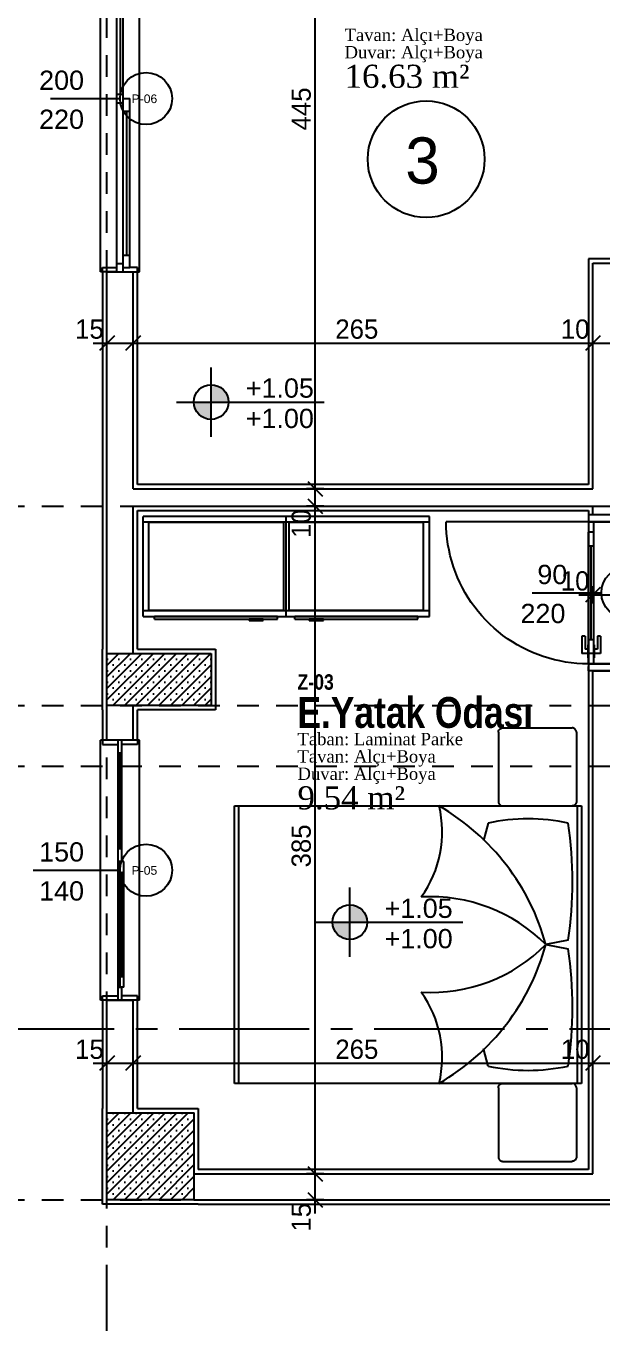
# Model space of a CAD drawing. Header units: metres. Extents: x -220 to 294, y -29 to 18.
# Drawn here: x -86.35 to -83.03, y -0.91 to 6.57 of the extents above; entities that cross this region are included whole.
import ezdxf

# ---------------------------------------------------------------- set-up
doc = ezdxf.new("R2010")
doc.units = ezdxf.units.M
doc.header["$MEASUREMENT"] = 0
doc.linetypes.add('CENTER2', pattern=[1.125, 0.75, -0.125, 0.125, -0.125])
doc.linetypes.add('HIDDEN2', pattern=[0.1875, 0.125, -0.0625])
for name, color, linetype in [('Aks', 7, 'Continuous'), ('Cember', 7, 'Continuous'), ('Duvar', 7, 'Continuous'), ('Kapi_Pencere', 7, 'Continuous'), ('Kolon', 7, 'Continuous'), ('Kot', 7, 'Continuous'), ('Kutuphane', 7, 'Continuous'), ('Mahal', 7, 'Continuous'), ('Olculendirme', 7, 'Continuous'), ('Standart', 7, 'Continuous'), ('Yazi', 7, 'Continuous')]:
    doc.layers.add(name, color=color, linetype=linetype)
doc.styles.add('arial_1_18', font='arial.ttf', dxfattribs={"height": 0.2})
doc.styles.add('comic sans ms_1_18', font='comic.ttf', dxfattribs={"height": 0.2})
doc.styles.add('comic sans msbold_1_18', font='comicbd.ttf', dxfattribs={"height": 0.2})
doc.styles.add('swis721 cn btbold_1_18', font='swisscb.ttf', dxfattribs={"height": 0.2})
doc.styles.add('times new roman tur_1_18', font='times.ttf', dxfattribs={"height": 0.2})

msp = doc.modelspace()

# ---------------------------------------------------------------- hatches: boundary and pattern name
at = {"layer": 'Kolon', "linetype": 'Continuous', "lineweight": -3}
h = msp.add_hatch(dxfattribs=at)
h.set_pattern_fill('SACNCR', color=47, scale=0.5, style=0)
h.paths.add_polyline_path([(-85.883, 2.65), (-85.883, 2.95), (-85.283, 2.95), (-85.283, 2.65)])
h = msp.add_hatch(dxfattribs=at)
h.set_pattern_fill('SACNCR', color=47, scale=0.5, style=0)
h.paths.add_polyline_path([(-85.883, -0.2), (-85.883, 0.3), (-85.383, 0.3), (-85.383, -0.2)])
at = {"layer": 'Kot', "linetype": 'Continuous', "lineweight": -3}
for points in [[(-85.183, 4.4), (-85.1836, 4.4112), (-85.1855, 4.4223), (-85.1886, 4.433), (-85.1929, 4.4434), (-85.1983, 4.4532), (-85.2048, 4.4623), (-85.2123, 4.4707), (-85.2206, 4.4782), (-85.2298, 4.4847), (-85.2396, 4.4901), (-85.25, 4.4944), (-85.2607, 4.4975), (-85.2718, 4.4994), (-85.283, 4.5), (-85.283, 4.4)], [(-85.383, 4.4), (-85.3824, 4.3888), (-85.3805, 4.3777), (-85.3774, 4.367), (-85.3731, 4.3566), (-85.3677, 4.3468), (-85.3612, 4.3377), (-85.3537, 4.3293), (-85.3453, 4.3218), (-85.3362, 4.3153), (-85.3264, 4.3099), (-85.316, 4.3056), (-85.3052, 4.3025), (-85.2942, 4.3006), (-85.283, 4.3), (-85.283, 4.4)], [(-84.383, 1.4), (-84.3836, 1.4112), (-84.3855, 1.4223), (-84.3886, 1.433), (-84.3929, 1.4434), (-84.3983, 1.4532), (-84.4048, 1.4623), (-84.4123, 1.4707), (-84.4206, 1.4782), (-84.4298, 1.4847), (-84.4396, 1.4901), (-84.45, 1.4944), (-84.4607, 1.4975), (-84.4718, 1.4994), (-84.483, 1.5), (-84.483, 1.4)], [(-84.583, 1.4), (-84.5824, 1.3888), (-84.5805, 1.3777), (-84.5774, 1.367), (-84.5731, 1.3566), (-84.5677, 1.3468), (-84.5612, 1.3377), (-84.5537, 1.3293), (-84.5453, 1.3218), (-84.5362, 1.3153), (-84.5264, 1.3099), (-84.516, 1.3056), (-84.5052, 1.3025), (-84.4942, 1.3006), (-84.483, 1.3), (-84.483, 1.4)]]:
    msp.add_hatch(color=216, dxfattribs=at).paths.add_polyline_path(points)

# ---------------------------------------------------------------- linework, layer by layer
at = {"layer": 'Aks', "color": 248, "linetype": 'HIDDEN2', "lineweight": -3}
for points in [[(-85.883, -0.7), (-85.883, 9)], [(-87.383, 3.8), (-70.2342, 3.8)], [(-87.383, 2.65), (-70.2342, 2.65)], [(-87.383, 2.3), (-70.2342, 2.3)], [(-87.383, -0.2), (-70.2342, -0.2)]]:
    msp.add_lwpolyline(points, dxfattribs=at)
at = {"layer": 'Aks', "color": 248, "linetype": 'Continuous', "lineweight": -3}
msp.add_lwpolyline([(-85.883, -2.7), (-85.883, -0.7)], dxfattribs=at)
at = {"layer": 'Cember', "color": 237, "linetype": 'Continuous', "lineweight": -3}
msp.add_circle((-84.0431, 5.8), 0.3365, dxfattribs=at)
at = {"layer": 'Duvar', "color": 187, "linetype": 'Continuous', "lineweight": -3}
for points in [[(-85.908, 5.15), (-85.908, 5.175)], [(-85.908, 5.175), (-85.8267, 5.175)], [(-85.708, 5.175), (-85.7517, 5.175)], [(-85.708, 5.15), (-85.708, 5.175)], [(-82.933, 5.225), (-83.108, 5.225)], [(-83.108, 5.225), (-83.108, 3.925)], [(-85.908, 5.15), (-85.908, 3.8)], [(-85.708, 3.925), (-85.708, 5.15)], [(-83.108, 3.925), (-85.708, 3.925)], [(-85.908, 3.8), (-85.908, 2.9751)], [(-85.708, 3.775), (-83.108, 3.775)], [(-85.708, 2.9751), (-85.708, 3.775)], [(-83.108, 3.775), (-83.108, 3.75)], [(-83.108, 3.75), (-83.108, 3.725)], [(-83.108, 2.85), (-83.108, 2.875)], [(-83.108, 2.85), (-83.108, 2.5)], [(-85.908, 2.6249), (-85.908, 2.45)], [(-85.708, 2.45), (-85.708, 2.6249)], [(-83.108, 2.5), (-83.108, -0.025)], [(-85.908, 2.45), (-85.908, 2.425)], [(-85.908, 2.425), (-85.8192, 2.425)], [(-85.708, 2.425), (-85.7967, 2.425)], [(-85.708, 2.45), (-85.708, 2.425)], [(-85.908, 0.95), (-85.908, 0.975)], [(-85.908, 0.975), (-85.8192, 0.975)], [(-85.708, 0.975), (-85.7967, 0.975)], [(-85.708, 0.95), (-85.708, 0.975)], [(-85.908, 0.95), (-85.908, 0.3251)], [(-85.708, 0.3251), (-85.708, 0.95)], [(-83.108, -0.025), (-85.3579, -0.025)], [(-85.3579, -0.225), (-83.083, -0.225)], [(-83.083, -0.225), (-82.083, -0.225)]]:
    msp.add_lwpolyline(points, dxfattribs=at)
at = {"layer": 'Duvar', "color": 166, "linetype": 'Continuous', "lineweight": -3}
for points in [[(-83.083, 5.2), (-82.933, 5.2)], [(-83.083, 3.9), (-83.083, 5.2)], [(-85.883, 3.8), (-85.883, 5.15)], [(-85.883, 5.15), (-85.733, 5.15)], [(-85.733, 3.9), (-85.733, 5.15)], [(-85.733, 3.9), (-83.083, 3.9)], [(-85.883, 2.95), (-85.883, 3.8)], [(-85.733, 3.8), (-83.083, 3.8)], [(-85.733, 2.95), (-85.733, 3.8)], [(-83.083, 3.75), (-83.083, 3.8)], [(-82.983, 3.75), (-83.083, 3.75)], [(-83.083, 2.5), (-83.083, 2.85)], [(-83.083, 2.85), (-82.983, 2.85)], [(-85.883, 2.45), (-85.883, 2.65)], [(-85.733, 2.45), (-85.733, 2.65)], [(-83.083, -0.05), (-83.083, 2.5)], [(-85.733, 2.45), (-85.883, 2.45)], [(-85.883, 0.3), (-85.883, 0.95)], [(-85.883, 0.95), (-85.733, 0.95)], [(-85.733, 0.3), (-85.733, 0.95)], [(-85.383, -0.05), (-83.083, -0.05)], [(-85.383, -0.2), (-83.083, -0.2)], [(-83.083, -0.2), (-82.083, -0.2)]]:
    msp.add_lwpolyline(points, dxfattribs=at)
at = {"layer": 'Kapi_Pencere', "color": 98, "linetype": 'Continuous', "lineweight": -3}
for points in [[(-85.9205, 5.15), (-85.9205, 7.15)], [(-85.6955, 5.15), (-85.6955, 7.15)], [(-85.8267, 6.1744), (-85.8267, 7.0524)], [(-85.8058, 6.1744), (-85.8058, 7.0524)], [(-85.7892, 6.1744), (-85.7892, 7.0524)], [(-86.208, 6.15), (-85.808, 6.15)], [(-85.8267, 6.1256), (-85.8267, 6.1744)], [(-85.8267, 6.1744), (-85.808, 6.1744)], [(-85.8267, 6.1744), (-85.7892, 6.1744)], [(-85.808, 6.1744), (-85.8058, 6.1744)], [(-85.8058, 6.1744), (-85.7892, 6.1744)], [(-85.7892, 6.1256), (-85.7892, 6.1744)], [(-85.7892, 6.1502), (-85.7517, 6.1502)], [(-85.7517, 6.0768), (-85.7517, 6.1502)], [(-85.8267, 5.1988), (-85.8267, 6.1256)], [(-85.8267, 6.1256), (-85.7892, 6.1256)], [(-85.7892, 6.0768), (-85.7892, 6.1256)], [(-85.7892, 5.2476), (-85.7892, 6.0768)], [(-85.7892, 6.0768), (-85.7702, 6.0768)], [(-85.7892, 6.0768), (-85.7517, 6.0768)], [(-85.7702, 6.0768), (-85.7681, 6.0768)], [(-85.7681, 6.0768), (-85.7517, 6.0768)], [(-85.7681, 5.2476), (-85.7681, 6.0768)], [(-85.7517, 5.2476), (-85.7517, 6.0768)], [(-85.7892, 5.1988), (-85.7892, 5.2476)], [(-85.7892, 5.2476), (-85.7702, 5.2476)], [(-85.7892, 5.2476), (-85.7517, 5.2476)], [(-85.7702, 5.2476), (-85.7681, 5.2476)], [(-85.7681, 5.2476), (-85.7517, 5.2476)], [(-85.7517, 5.1748), (-85.7517, 5.2476)], [(-85.8267, 5.1988), (-85.7892, 5.1988)], [(-85.8267, 5.15), (-85.8267, 5.1988)], [(-85.7892, 5.15), (-85.7892, 5.1988)], [(-85.7892, 5.1748), (-85.7517, 5.1748)], [(-85.8267, 5.15), (-85.9205, 5.15)], [(-85.8267, 5.15), (-85.7892, 5.15)], [(-85.7892, 5.15), (-85.6955, 5.15)], [(-82.958, 3.75), (-83.108, 3.75)], [(-83.108, 3.75), (-83.108, 3.71)], [(-83.9273, 3.677), (-83.928, 3.71)], [(-83.108, 3.71), (-83.928, 3.71)], [(-83.9253, 3.644), (-83.9273, 3.677)], [(-83.078, 3.71), (-83.108, 3.71)], [(-83.108, 3.71), (-83.108, 3.65)], [(-83.108, 3.71), (-82.958, 3.71)], [(-82.958, 3.71), (-83.078, 3.71)], [(-83.078, 3.71), (-83.078, 3.65)], [(-83.922, 3.6112), (-83.9253, 3.644)], [(-83.9174, 3.5785), (-83.922, 3.6112)], [(-83.108, 3.65), (-83.108, 3.57)], [(-83.078, 3.65), (-83.108, 3.65)], [(-83.108, 2.95), (-83.108, 3.65)], [(-83.078, 3.65), (-83.078, 3.57)], [(-83.9114, 3.546), (-83.9174, 3.5785)], [(-83.9042, 3.5138), (-83.9114, 3.546)], [(-83.108, 3.57), (-83.108, 3.03)], [(-83.108, 3.57), (-83.078, 3.57)], [(-83.0935, 3.57), (-83.0935, 3.03)], [(-83.078, 3.57), (-83.078, 3.03)], [(-83.8956, 3.4819), (-83.9042, 3.5138)], [(-83.8858, 3.4503), (-83.8956, 3.4819)], [(-83.8747, 3.4192), (-83.8858, 3.4503)], [(-83.8624, 3.3886), (-83.8747, 3.4192)], [(-83.8488, 3.3585), (-83.8624, 3.3886)], [(-83.8341, 3.3289), (-83.8488, 3.3585)], [(-83.8181, 3.3), (-83.8341, 3.3289)], [(-83.8011, 3.2717), (-83.8181, 3.3)], [(-83.433, 3.3), (-83.033, 3.3)], [(-83.7828, 3.2442), (-83.8011, 3.2717)], [(-83.7635, 3.2174), (-83.7828, 3.2442)], [(-83.7432, 3.1914), (-83.7635, 3.2174)], [(-83.7218, 3.1662), (-83.7432, 3.1914)], [(-83.6994, 3.142), (-83.7218, 3.1662)], [(-83.676, 3.1186), (-83.6994, 3.142)], [(-83.6518, 3.0962), (-83.676, 3.1186)], [(-83.6266, 3.0748), (-83.6518, 3.0962)], [(-83.6006, 3.0545), (-83.6266, 3.0748)], [(-83.5738, 3.0352), (-83.6006, 3.0545)], [(-83.5463, 3.0169), (-83.5738, 3.0352)], [(-83.518, 2.9999), (-83.5463, 3.0169)], [(-83.4891, 2.9839), (-83.518, 2.9999)], [(-83.1455, 3.05), (-83.1455, 2.95)], [(-83.1267, 3.05), (-83.1455, 3.05)], [(-83.1267, 3.05), (-83.1267, 2.975)], [(-83.1112, 3), (-83.1112, 2.9813)], [(-83.108, 3), (-83.1112, 3)], [(-83.108, 3.03), (-83.108, 3)], [(-83.108, 3.03), (-83.078, 3.03)], [(-83.108, 3), (-83.108, 2.9813)], [(-83.078, 3.03), (-83.078, 3)], [(-83.0747, 3), (-83.078, 3)], [(-83.078, 3), (-83.078, 2.9813)], [(-83.0747, 3), (-83.0747, 2.9813)], [(-83.0372, 3.05), (-83.056, 3.05)], [(-83.056, 3.05), (-83.056, 2.975)], [(-83.0372, 3.05), (-83.0372, 2.95)], [(-83.4595, 2.9692), (-83.4891, 2.9839)], [(-83.4294, 2.9556), (-83.4595, 2.9692)], [(-83.3988, 2.9433), (-83.4294, 2.9556)], [(-83.3677, 2.9322), (-83.3988, 2.9433)], [(-83.3361, 2.9224), (-83.3677, 2.9322)], [(-83.3042, 2.9138), (-83.3361, 2.9224)], [(-83.1112, 2.95), (-83.1455, 2.95)], [(-83.1112, 2.975), (-83.1267, 2.975)], [(-83.1112, 2.9813), (-83.1112, 2.975)], [(-83.108, 2.9813), (-83.1112, 2.9813)], [(-83.1112, 2.975), (-83.1112, 2.975)], [(-83.1112, 2.975), (-83.1112, 2.9688)], [(-83.1112, 2.9688), (-83.1112, 2.9562)], [(-83.1112, 2.9562), (-83.1112, 2.95)], [(-83.1112, 2.95), (-83.1112, 2.95)], [(-83.1112, 2.95), (-83.1112, 2.9437)], [(-83.108, 2.9437), (-83.1112, 2.9437)], [(-83.1112, 2.9437), (-83.1112, 2.925)], [(-83.108, 2.925), (-83.1112, 2.925)], [(-83.108, 2.9813), (-83.108, 2.975)], [(-83.108, 2.975), (-83.108, 2.975)], [(-83.108, 2.975), (-83.108, 2.9688)], [(-83.108, 2.9688), (-83.108, 2.9562)], [(-83.108, 2.9562), (-83.108, 2.95)], [(-83.108, 2.95), (-83.108, 2.95)], [(-83.108, 2.95), (-83.108, 2.9437)], [(-83.078, 2.95), (-83.108, 2.95)], [(-83.108, 2.89), (-83.108, 2.95)], [(-83.108, 2.9437), (-83.108, 2.925)], [(-83.108, 2.925), (-83.108, 2.89)], [(-83.078, 2.9813), (-83.078, 2.975)], [(-83.0747, 2.9813), (-83.078, 2.9813)], [(-83.078, 2.975), (-83.078, 2.9688)], [(-83.078, 2.9688), (-83.078, 2.9562)], [(-83.078, 2.9562), (-83.078, 2.95)], [(-83.078, 2.95), (-83.078, 2.95)], [(-83.078, 2.95), (-83.078, 2.9437)], [(-83.078, 2.95), (-83.078, 2.89)], [(-83.0747, 2.9437), (-83.078, 2.9437)], [(-83.078, 2.9437), (-83.078, 2.925)], [(-83.0747, 2.925), (-83.078, 2.925)], [(-83.078, 2.925), (-83.078, 2.89)], [(-83.0747, 2.9813), (-83.0747, 2.975)], [(-83.056, 2.975), (-83.0747, 2.975)], [(-83.0747, 2.975), (-83.0747, 2.9688)], [(-83.0747, 2.975), (-83.0747, 2.975)], [(-83.0747, 2.9688), (-83.0747, 2.9562)], [(-83.0747, 2.9562), (-83.0747, 2.95)], [(-83.0372, 2.95), (-83.0747, 2.95)], [(-83.0747, 2.95), (-83.0747, 2.95)], [(-83.0747, 2.95), (-83.0747, 2.9437)], [(-83.0747, 2.9437), (-83.0747, 2.925)], [(-83.272, 2.9066), (-83.3042, 2.9138)], [(-83.2395, 2.9006), (-83.272, 2.9066)], [(-83.2068, 2.896), (-83.2395, 2.9006)], [(-83.174, 2.8927), (-83.2068, 2.896)], [(-83.141, 2.8907), (-83.174, 2.8927)], [(-83.108, 2.89), (-83.141, 2.8907)], [(-83.108, 2.89), (-83.108, 2.85)], [(-83.078, 2.89), (-83.108, 2.89)], [(-83.108, 2.89), (-82.958, 2.89)], [(-82.958, 2.85), (-83.108, 2.85)], [(-82.958, 2.89), (-83.078, 2.89)], [(-85.9205, 0.95), (-85.9205, 2.45)], [(-85.8192, 2.45), (-85.9205, 2.45)], [(-85.7967, 2.45), (-85.8192, 2.45)], [(-85.8192, 2.375), (-85.8192, 2.45)], [(-85.7967, 2.375), (-85.7967, 2.45)], [(-85.6955, 2.45), (-85.7967, 2.45)], [(-85.6955, 0.95), (-85.6955, 2.45)], [(-85.8192, 1.825), (-85.8192, 2.375)], [(-85.8155, 2.375), (-85.8192, 2.375)], [(-85.8192, 2.375), (-85.7967, 2.375)], [(-85.8005, 2.375), (-85.8155, 2.375)], [(-85.808, 1.825), (-85.808, 2.375)], [(-85.7967, 2.375), (-85.8005, 2.375)], [(-85.7967, 1.825), (-85.7967, 2.375)], [(-85.8192, 1.75), (-85.8192, 1.825)], [(-85.8155, 1.825), (-85.8192, 1.825)], [(-85.7967, 1.825), (-85.8192, 1.825)], [(-85.8155, 1.825), (-85.8005, 1.825)], [(-85.7967, 1.825), (-85.8005, 1.825)], [(-85.7967, 1.75), (-85.7967, 1.825)], [(-85.8192, 1.025), (-85.8192, 1.75)], [(-85.808, 1.75), (-85.8192, 1.75)], [(-85.8192, 1.75), (-85.7967, 1.75)], [(-85.7967, 1.75), (-85.808, 1.75)], [(-85.808, 1.6875), (-85.808, 1.75)], [(-85.7855, 1.75), (-85.808, 1.75)], [(-85.7855, 1.75), (-85.7967, 1.75)], [(-85.7855, 1.6875), (-85.7855, 1.75)], [(-86.308, 1.7), (-85.808, 1.7)], [(-85.808, 1.0875), (-85.808, 1.6875)], [(-85.8005, 1.6875), (-85.808, 1.6875)], [(-85.808, 1.6875), (-85.7855, 1.6875)], [(-85.8005, 1.6875), (-85.793, 1.6875)], [(-85.7967, 1.0875), (-85.7967, 1.6875)], [(-85.7855, 1.6875), (-85.793, 1.6875)], [(-85.7855, 1.0875), (-85.7855, 1.6875)], [(-85.808, 1.025), (-85.808, 1.0875)], [(-85.8005, 1.0875), (-85.808, 1.0875)], [(-85.808, 1.0875), (-85.7855, 1.0875)], [(-85.793, 1.0875), (-85.8005, 1.0875)], [(-85.7855, 1.0875), (-85.793, 1.0875)], [(-85.7855, 1.025), (-85.7855, 1.0875)], [(-85.8192, 0.95), (-85.8192, 1.025)], [(-85.808, 1.025), (-85.8192, 1.025)], [(-85.8192, 1.025), (-85.7967, 1.025)], [(-85.7967, 1.025), (-85.808, 1.025)], [(-85.7855, 1.025), (-85.808, 1.025)], [(-85.7967, 0.95), (-85.7967, 1.025)], [(-85.7855, 1.025), (-85.7967, 1.025)], [(-85.8192, 0.95), (-85.9205, 0.95)], [(-85.7967, 0.95), (-85.8192, 0.95)], [(-85.6955, 0.95), (-85.7967, 0.95)]]:
    msp.add_lwpolyline(points, dxfattribs=at)
for centre in [(-85.658, 6.15), (-82.883, 3.3), (-85.658, 1.7)]:
    msp.add_circle(centre, 0.15, dxfattribs=at)
at = {"layer": 'Kolon', "color": 187, "linetype": 'Continuous', "lineweight": -3}
for points in [[(-85.9081, 2.6249), (-85.9081, 2.9751)], [(-85.9081, 2.9751), (-85.908, 2.9751)], [(-85.708, 2.9751), (-85.2579, 2.9751)], [(-85.2579, 2.9751), (-85.2579, 2.6249)], [(-85.908, 2.6249), (-85.9081, 2.6249)], [(-85.2579, 2.6249), (-85.708, 2.6249)], [(-85.9081, -0.2251), (-85.9081, 0.3251)], [(-85.9081, 0.3251), (-85.908, 0.3251)], [(-85.708, 0.3251), (-85.3579, 0.3251)], [(-85.3579, 0.3251), (-85.3579, -0.025)], [(-85.3579, -0.2251), (-85.9081, -0.2251)], [(-85.3579, -0.225), (-85.3579, -0.2251)]]:
    msp.add_lwpolyline(points, dxfattribs=at)
at = {"layer": 'Kolon', "color": 177, "linetype": 'Continuous', "lineweight": -3}
for points in [[(-85.883, 2.65), (-85.883, 2.95)], [(-85.883, 2.95), (-85.283, 2.95)], [(-85.283, 2.95), (-85.283, 2.65)], [(-85.283, 2.65), (-85.883, 2.65)], [(-85.883, -0.2), (-85.883, 0.3)], [(-85.883, 0.3), (-85.383, 0.3)], [(-85.383, 0.3), (-85.383, -0.2)], [(-85.383, -0.2), (-85.883, -0.2)]]:
    msp.add_lwpolyline(points, dxfattribs=at)
at = {"layer": 'Kot', "color": 216, "linetype": 'Continuous', "lineweight": -3}
for points in [[(-85.283, 4.2), (-85.283, 4.6)], [(-85.483, 4.4), (-85.083, 4.4)], [(-85.083, 4.4), (-84.6311, 4.4)], [(-84.483, 1.2), (-84.483, 1.6)], [(-84.683, 1.4), (-84.283, 1.4)], [(-84.283, 1.4), (-83.8311, 1.4)]]:
    msp.add_lwpolyline(points, dxfattribs=at)
for centre in [(-85.283, 4.4), (-84.483, 1.4)]:
    msp.add_circle(centre, 0.1, dxfattribs=at)
at = {"layer": 'Kutuphane', "color": 253, "linetype": 'Continuous', "lineweight": -3}
for points in [[(-84.8498, 3.7393), (-85.6748, 3.7393)], [(-85.6748, 3.7065), (-85.6748, 3.7393)], [(-84.8498, 3.7065), (-85.6748, 3.7065)], [(-85.6748, 3.1969), (-85.6748, 3.7065)], [(-85.6418, 3.7065), (-85.6748, 3.7065)], [(-85.6418, 3.1969), (-85.6418, 3.7065)], [(-85.6418, 3.7065), (-84.8663, 3.7065)], [(-84.8663, 3.7065), (-84.8663, 3.1969)], [(-84.8333, 3.7065), (-84.8663, 3.7065)], [(-84.0248, 3.7393), (-84.8498, 3.7393)], [(-84.8498, 3.7065), (-84.8498, 3.7393)], [(-84.0248, 3.7065), (-84.8498, 3.7065)], [(-84.8498, 3.1969), (-84.8498, 3.7065)], [(-84.8333, 3.1969), (-84.8333, 3.7065)], [(-84.8333, 3.7065), (-84.0578, 3.7065)], [(-84.0248, 3.7065), (-84.0578, 3.7065)], [(-84.0578, 3.1969), (-84.0578, 3.7065)], [(-84.0248, 3.7065), (-84.0248, 3.7393)], [(-84.0248, 3.1969), (-84.0248, 3.7065)], [(-85.6748, 3.1969), (-84.8498, 3.1969)], [(-85.6748, 3.1969), (-85.6418, 3.1969)], [(-85.6748, 3.164), (-85.6748, 3.1969)], [(-85.6748, 3.164), (-84.8498, 3.164)], [(-84.8663, 3.1969), (-85.6418, 3.1969)], [(-84.8993, 3.164), (-85.6088, 3.164)], [(-85.6088, 3.1476), (-85.6088, 3.164)], [(-85.6088, 3.1476), (-84.8993, 3.1476)], [(-84.9818, 3.1476), (-85.0643, 3.1476)], [(-85.0643, 3.1393), (-85.0643, 3.1476)], [(-84.9818, 3.1393), (-84.9818, 3.1476)], [(-84.8993, 3.1476), (-84.8993, 3.164)], [(-84.8663, 3.1969), (-84.8333, 3.1969)], [(-84.8498, 3.1969), (-84.0248, 3.1969)], [(-84.8498, 3.164), (-84.8498, 3.1969)], [(-84.8498, 3.164), (-84.0248, 3.164)], [(-84.0578, 3.1969), (-84.8333, 3.1969)], [(-84.0908, 3.164), (-84.8003, 3.164)], [(-84.8003, 3.1476), (-84.8003, 3.164)], [(-84.8003, 3.1476), (-84.0908, 3.1476)], [(-84.6353, 3.1476), (-84.7178, 3.1476)], [(-84.7178, 3.1393), (-84.7178, 3.1476)], [(-84.6353, 3.1393), (-84.6353, 3.1476)], [(-84.0908, 3.1476), (-84.0908, 3.164)], [(-84.0578, 3.1969), (-84.0248, 3.1969)], [(-84.0248, 3.164), (-84.0248, 3.1969)], [(-85.0643, 3.1393), (-84.9818, 3.1393)], [(-84.7178, 3.1393), (-84.6353, 3.1393)], [(-83.6269, 2.4954), (-83.6266, 2.4994)], [(-83.6269, 2.4954), (-83.6269, 2.0966)], [(-83.6266, 2.4994), (-83.6256, 2.5033)], [(-83.6256, 2.5033), (-83.6241, 2.507)], [(-83.6241, 2.507), (-83.622, 2.5105)], [(-83.622, 2.5105), (-83.6194, 2.5135)], [(-83.6194, 2.5135), (-83.6163, 2.5161)], [(-83.6163, 2.5161), (-83.6129, 2.5182)], [(-83.6129, 2.5182), (-83.6092, 2.5197)], [(-83.6092, 2.5197), (-83.6053, 2.5207)], [(-83.6053, 2.5207), (-83.6013, 2.521)], [(-83.6013, 2.521), (-83.2024, 2.521)], [(-83.1984, 2.5207), (-83.2024, 2.521)], [(-83.1945, 2.5197), (-83.1984, 2.5207)], [(-83.1908, 2.5182), (-83.1945, 2.5197)], [(-83.1874, 2.5161), (-83.1908, 2.5182)], [(-83.1844, 2.5135), (-83.1874, 2.5161)], [(-83.1817, 2.5105), (-83.1844, 2.5135)], [(-83.1797, 2.507), (-83.1817, 2.5105)], [(-83.1781, 2.5033), (-83.1797, 2.507)], [(-83.1772, 2.4994), (-83.1781, 2.5033)], [(-83.1769, 2.4954), (-83.1772, 2.4994)], [(-83.1769, 2.4954), (-83.1769, 2.0966)], [(-83.6269, 2.0966), (-83.6266, 2.0926)], [(-83.1769, 2.0966), (-83.1772, 2.0926)], [(-85.148, 0.471), (-85.148, 2.071)], [(-85.148, 2.071), (-85.1223, 2.071)], [(-85.1223, 2.071), (-83.1736, 2.071)], [(-85.1223, 0.471), (-85.1223, 2.071)], [(-83.6266, 2.0926), (-83.6256, 2.0887)], [(-83.6256, 2.0887), (-83.6241, 2.085)], [(-83.6241, 2.085), (-83.622, 2.0815)], [(-83.622, 2.0815), (-83.6194, 2.0785)], [(-83.6194, 2.0785), (-83.6163, 2.0759)], [(-83.6163, 2.0759), (-83.6129, 2.0738)], [(-83.6129, 2.0738), (-83.6092, 2.0722)], [(-83.6092, 2.0722), (-83.6053, 2.0713)], [(-83.6053, 2.0713), (-83.6013, 2.071)], [(-83.6013, 2.071), (-83.2024, 2.071)], [(-83.1984, 2.0713), (-83.2024, 2.071)], [(-83.1945, 2.0722), (-83.1984, 2.0713)], [(-83.1908, 2.0738), (-83.1945, 2.0722)], [(-83.1874, 2.0759), (-83.1908, 2.0738)], [(-83.1844, 2.0785), (-83.1874, 2.0759)], [(-83.1817, 2.0815), (-83.1844, 2.0785)], [(-83.1797, 2.085), (-83.1817, 2.0815)], [(-83.1781, 2.0887), (-83.1797, 2.085)], [(-83.1772, 2.0926), (-83.1781, 2.0887)], [(-83.1736, 2.071), (-83.1736, 0.471)], [(-83.1736, 2.071), (-83.148, 2.071)], [(-83.148, 2.071), (-83.148, 0.471)], [(-83.6864, 1.971), (-83.7121, 1.871)], [(-83.2249, 1.296), (-83.3531, 1.271)], [(-83.3531, 1.271), (-83.2249, 1.246)], [(-83.6864, 0.571), (-83.7121, 0.671)], [(-85.1223, 0.471), (-85.148, 0.471)], [(-83.1736, 0.471), (-85.1223, 0.471)], [(-83.6269, 0.4454), (-83.6266, 0.4494)], [(-83.6266, 0.4494), (-83.6256, 0.4533)], [(-83.6256, 0.4533), (-83.6241, 0.457)], [(-83.6241, 0.457), (-83.622, 0.4605)], [(-83.622, 0.4605), (-83.6194, 0.4635)], [(-83.6194, 0.4635), (-83.6163, 0.4661)], [(-83.6163, 0.4661), (-83.6129, 0.4682)], [(-83.6129, 0.4682), (-83.6092, 0.4697)], [(-83.6092, 0.4697), (-83.6053, 0.4707)], [(-83.6053, 0.4707), (-83.6013, 0.471)], [(-83.6013, 0.471), (-83.2024, 0.471)], [(-83.1984, 0.4707), (-83.2024, 0.471)], [(-83.1945, 0.4697), (-83.1984, 0.4707)], [(-83.1908, 0.4682), (-83.1945, 0.4697)], [(-83.1874, 0.4661), (-83.1908, 0.4682)], [(-83.1844, 0.4635), (-83.1874, 0.4661)], [(-83.1817, 0.4605), (-83.1844, 0.4635)], [(-83.1797, 0.457), (-83.1817, 0.4605)], [(-83.1781, 0.4533), (-83.1797, 0.457)], [(-83.1772, 0.4494), (-83.1781, 0.4533)], [(-83.1769, 0.4454), (-83.1772, 0.4494)], [(-83.148, 0.471), (-83.1736, 0.471)], [(-83.6269, 0.4454), (-83.6269, 0.0466)], [(-83.1769, 0.4454), (-83.1769, 0.0466)], [(-83.6269, 0.0466), (-83.6266, 0.0426)], [(-83.6266, 0.0426), (-83.6256, 0.0387)], [(-83.6256, 0.0387), (-83.6241, 0.035)], [(-83.6241, 0.035), (-83.622, 0.0315)], [(-83.622, 0.0315), (-83.6194, 0.0285)], [(-83.6194, 0.0285), (-83.6163, 0.0259)], [(-83.6163, 0.0259), (-83.6129, 0.0238)], [(-83.6129, 0.0238), (-83.6092, 0.0222)], [(-83.6092, 0.0222), (-83.6053, 0.0213)], [(-83.6053, 0.0213), (-83.6013, 0.021)], [(-83.6013, 0.021), (-83.2024, 0.021)], [(-83.1984, 0.0213), (-83.2024, 0.021)], [(-83.1945, 0.0222), (-83.1984, 0.0213)], [(-83.1908, 0.0238), (-83.1945, 0.0222)], [(-83.1874, 0.0259), (-83.1908, 0.0238)], [(-83.1844, 0.0285), (-83.1874, 0.0259)], [(-83.1817, 0.0315), (-83.1844, 0.0285)], [(-83.1797, 0.035), (-83.1817, 0.0315)], [(-83.1781, 0.0387), (-83.1797, 0.035)], [(-83.1772, 0.0426), (-83.1781, 0.0387)], [(-83.1769, 0.0466), (-83.1772, 0.0426)]]:
    msp.add_lwpolyline(points, dxfattribs=at)
for centre, major_axis, start_param, end_param in [((-84.6255, 1.921), (0.6748, 0), 5.676739, 6.513188), ((-84.6702, 0.9328), (1.362, 0), 0.257475, 1.029527), ((-83.4556, 0.971), (1.0513, 0), 1.349482, 1.792111), ((-85.5197, 1.6335), (2.3208, 0), 6.133476, 6.432895), ((-84.02, 0.6442), (0.9263, 0), 0.767022, 1.625903), ((-84.02, 1.8978), (0.9263, 0), 4.657282, 5.516163), ((-84.6702, 1.6092), (1.362, 0), 5.253658, 6.02571), ((-85.5197, 0.9085), (2.3208, 0), 6.133476, 6.432895), ((-84.6255, 0.621), (0.6748, 0), 6.053182, 6.889631), ((-83.4556, 1.571), (1.0513, 0), 4.491075, 4.933703)]:
    msp.add_ellipse(centre, major_axis=major_axis, ratio=0.975, start_param=start_param, end_param=end_param, dxfattribs=at)
at = {"layer": 'Olculendirme', "color": 47, "linetype": 'Continuous', "lineweight": -3}
for points in [[(-84.6831, -0.28), (-84.6831, 8.58)], [(-85.883, 4.6901), (-85.883, 4.7901)], [(-85.733, 4.6901), (-85.733, 4.7901)], [(-83.083, 4.6901), (-83.083, 4.7901)], [(-85.963, 4.7401), (-81.103, 4.7401)], [(-84.6331, 3.9), (-84.7331, 3.9)], [(-84.6331, 3.8), (-84.7331, 3.8)], [(-83.083, 3.2378), (-83.083, 3.3378)], [(-83.163, 3.2878), (-70.1542, 3.2878)], [(-85.883, 0.537), (-85.883, 0.637)], [(-85.733, 0.537), (-85.733, 0.637)], [(-83.083, 0.537), (-83.083, 0.637)], [(-85.963, 0.587), (-70.1542, 0.587)], [(-84.6331, -0.05), (-84.7331, -0.05)], [(-84.6331, -0.2), (-84.7331, -0.2)]]:
    msp.add_lwpolyline(points, dxfattribs=at)
at = {"layer": 'Olculendirme', "color": 59, "linetype": 'Continuous', "lineweight": -3}
for points in [[(-85.8406, 4.7825), (-85.9254, 4.6976)], [(-85.6906, 4.7825), (-85.7754, 4.6976)], [(-83.0406, 4.7825), (-83.1254, 4.6976)], [(-84.7255, 3.9424), (-84.6407, 3.8576)], [(-84.7255, 3.8424), (-84.6407, 3.7576)], [(-83.0406, 3.3303), (-83.1254, 3.2454)], [(-85.8406, 0.6295), (-85.9254, 0.5446)], [(-85.6906, 0.6295), (-85.7754, 0.5446)], [(-83.0406, 0.6295), (-83.1254, 0.5446)], [(-84.7255, -0.0076), (-84.6407, -0.0924)], [(-84.7255, -0.1576), (-84.6407, -0.2424)]]:
    msp.add_lwpolyline(points, dxfattribs=at)
at = {"layer": 'Standart', "color": 250, "linetype": 'CENTER2', "lineweight": -3}
msp.add_lwpolyline([(-86.5924, 0.7855), (-69.283, 0.7855)], dxfattribs=at)

# ---------------------------------------------------------------- texts
at = {"layer": 'Kapi_Pencere', "color": 98, "linetype": 'Continuous', "lineweight": -3, "style": 'arial_1_18'}
for s, height, p in [('200', 0.11111, (-86.2743, 6.2)), ('P-06', 0.05, (-85.741, 6.1238)), ('220', 0.11111, (-86.2743, 5.975)), ('90', 0.11111, (-83.4022, 3.35)), ('220', 0.11111, (-83.4993, 3.125)), ('150', 0.11111, (-86.2743, 1.75)), ('P-05', 0.05, (-85.741, 1.6738)), ('140', 0.11111, (-86.2743, 1.525))]:
    msp.add_text(s, height=height, dxfattribs=at).set_placement(p)
at = {"layer": 'Kot', "color": 19, "linetype": 'Continuous', "lineweight": -3, "style": 'arial_1_18'}
for s, p in [('+1.05', (-85.083, 4.425)), ('+1.00', (-85.083, 4.25)), ('+1.05', (-84.283, 1.425)), ('+1.00', (-84.283, 1.25))]:
    msp.add_text(s, height=0.11111, dxfattribs=at).set_placement(p)
at = {"layer": 'Mahal', "color": 58, "linetype": 'Continuous', "lineweight": -3, "style": 'times new roman tur_1_18'}
for s, p in [('Tavan: Alçı+Boya', (-84.5137, 6.4818)), ('Duvar: Alçı+Boya', (-84.5137, 6.3818)), ('Taban: Laminat Parke', (-84.785, 2.421)), ('Tavan: Alçı+Boya', (-84.785, 2.321)), ('Duvar: Alçı+Boya', (-84.785, 2.221))]:
    msp.add_text(s, height=0.071111, dxfattribs=at).set_placement(p)
at = {"layer": 'Mahal', "color": 38, "linetype": 'Continuous', "lineweight": -3, "style": 'times new roman tur_1_18'}
for s, p in [('16.63 m²', (-84.5137, 6.2118)), ('9.54 m²', (-84.785, 2.051))]:
    msp.add_text(s, height=0.13333, dxfattribs=at).set_placement(p)
at = {"layer": 'Mahal', "color": 15, "linetype": 'Continuous', "lineweight": -3, "style": 'swis721 cn btbold_1_18'}
for s, height, p in [('Z-03', 0.08889, (-84.785, 2.741)), ('E.Yatak Odası', 0.177778, (-84.785, 2.521))]:
    msp.add_text(s, height=height, dxfattribs=at).set_placement(p)
at = {"layer": 'Olculendirme', "color": 19, "linetype": 'Continuous', "lineweight": -3, "style": 'comic sans ms_1_18'}
for s, p in [('445', (-84.7081, 5.9662)), ('10', (-84.7081, 3.616)), ('385', (-84.7081, 1.7162)), ('15', (-84.7081, -0.384))]:
    msp.add_text(s, height=0.11111, rotation=90, dxfattribs=at).set_placement(p)
for s, p in [('15', (-86.067, 4.7651)), ('265', (-84.5668, 4.7651)), ('10', (-83.267, 4.7651)), ('10', (-83.267, 3.3128)), ('15', (-86.067, 0.612)), ('265', (-84.5668, 0.612)), ('10', (-83.267, 0.612))]:
    msp.add_text(s, height=0.11111, dxfattribs=at).set_placement(p)
at = {"layer": 'Yazi', "color": 216, "linetype": 'Continuous', "lineweight": -3, "style": 'comic sans msbold_1_18'}
msp.add_text('3', height=0.2667, dxfattribs=at).set_placement((-84.1634, 5.6593))

doc.saveas('drawing.dxf')
